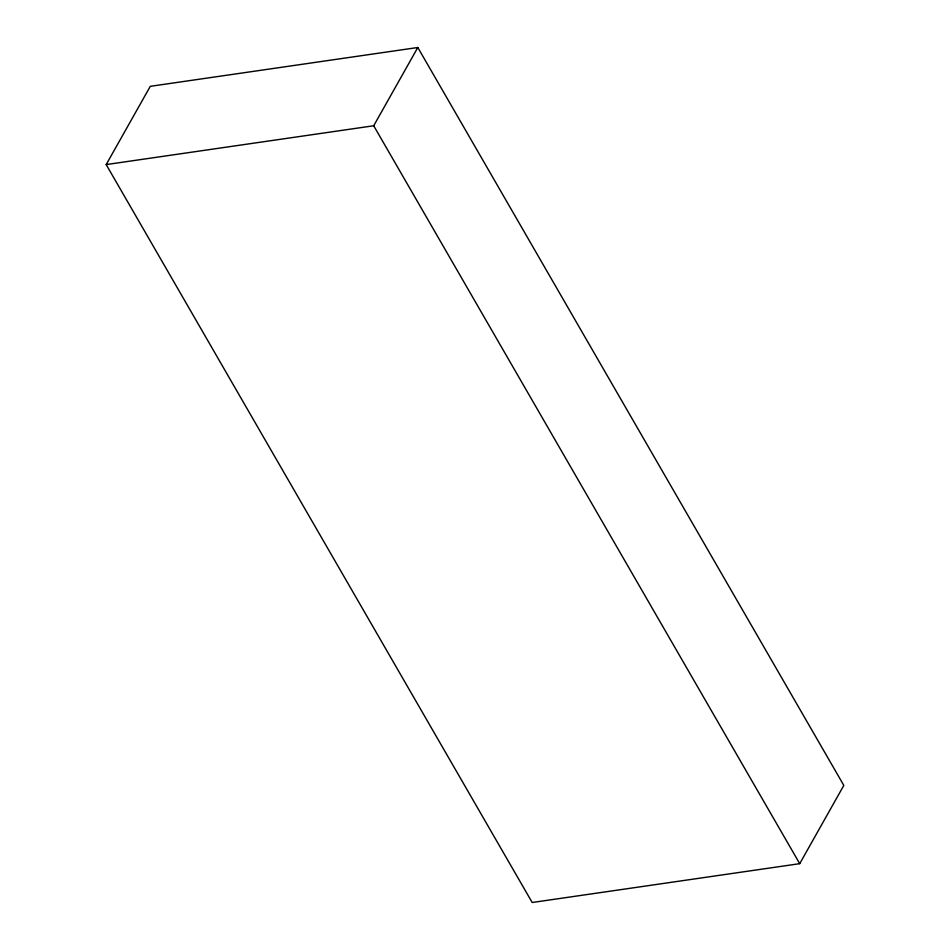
<?xml version="1.0" encoding="UTF-8"?>
<svg xmlns="http://www.w3.org/2000/svg" width="950" height="950" viewBox="0 0 950 950"><rect width="100%" height="100%" fill="white"/><g stroke="black" fill="none" stroke-linecap="round" stroke-linejoin="round"><path stroke-width="1.43" d="M106.186 164.588L150.278 86.331L417.81 47.5L843.814 785.413L799.722 863.669L532.19 902.5L106.186 164.588L373.706 125.756L417.81 47.5M373.706 125.756L799.722 863.669"/></g></svg>
